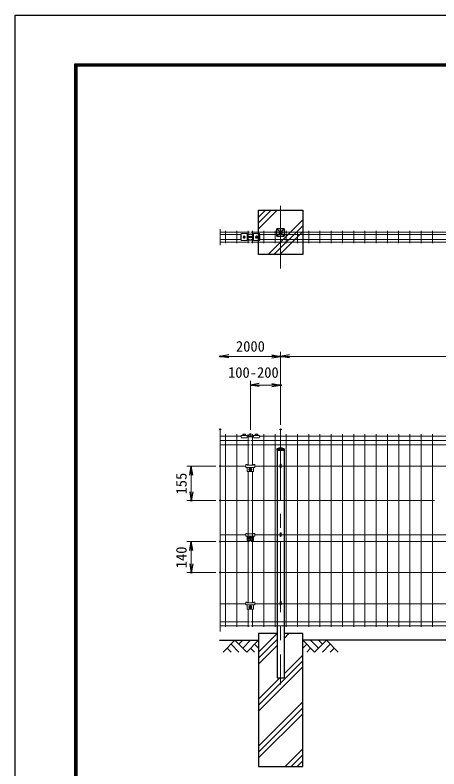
# Model space of a CAD drawing. Units: millimetres, scale not verified. Extents: x -4200 to 4200, y -2970 to 2970.
# Drawn here: x -4200 to -2286, y -435 to 2970 of the extents above; entities that cross this region are included whole.
import ezdxf
from ezdxf.enums import TextEntityAlignment as Align

# ---------------------------------------------------------------- set-up
doc = ezdxf.new("R2010")
doc.units = ezdxf.units.MM
doc.header["$LTSCALE"] = 10
doc.header["$PDMODE"] = 32
doc.header["$PDSIZE"] = 5
doc.linetypes.add('USER1', pattern=[50.8, 31.75, -6.35, 6.35, -6.35])
for name, color, linetype, lineweight in [('0-1_D-BGD', 7, 'Continuous', 25), ('0-2_D-STR4', 7, 'Continuous', 25), ('0-3_D-STR-DIM', 7, 'Continuous', 13), ('0-4_D-STR3', 3, 'Continuous', 13), ('0-5_D-BMK', 2, 'USER1', 13), ('0-6_D-STR1', 1, 'Continuous', 25), ('0-7_D-STR2', 7, 'Continuous', 13), ('0-8_D-DCR-HCH', 7, 'Continuous', 13), ('0-C_D-TTL', 7, 'Continuous', 25)]:
    doc.layers.add(name, color=color, linetype=linetype, lineweight=lineweight)
doc.layers.add('0-9_0', color=7, linetype='Continuous')
doc.layers.add('0-A_Defpoints', color=7, linetype='Continuous')
doc.styles.add('ＭＳ ゴシック', font='')
doc.styles.get('ＭＳ ゴシック').set_extended_font_data('MS Gothic')

# ---------------------------------------------------------------- blocks, each defined once
blk = doc.blocks.new('_Open')
at = {"layer": '0-9_0'}
blk.add_line((-10, 1.667), (0, 0), dxfattribs=at)
blk.add_lwpolyline([(-10, -1.667), (0, 0), (-10, 0)], dxfattribs=at)

msp = doc.modelspace()

# ---------------------------------------------------------------- linework, layer by layer
at = {"layer": '0-1_D-BGD'}
for p, q in [((-3275.95, 146.38), (-3100.45, 146.38)), ((-1100.45, 146.38), (-2900.45, 146.38))]:
    msp.add_line(p, q, dxfattribs=at)
at = {"layer": '0-2_D-STR4'}
msp.add_lwpolyline([(-3100.45, 2088.29), (-2900.45, 2088.29), (-2900.45, 1888.29), (-3100.45, 1888.29)], close=True, dxfattribs=at)
msp.add_lwpolyline([(-3015.95, 176.38), (-3100.45, 176.38), (-3100.45, -423.62), (-2900.45, -423.62), (-2900.45, 176.38), (-2984.95, 176.38)], dxfattribs=at)
at = {"layer": '0-3_D-STR-DIM'}
for p, q in [((-3273.97, 2003.08), (-3273.97, 1930.88)), ((-3000.45, 1118.64), (-3000.45, 1448.64)), ((-3000.45, 1118.64), (-3000.45, 1448.64)), ((-3040.45, 1428.64), (-3233.97, 1428.64)), ((-2960.45, 1428.64), (-1040.45, 1428.64)), ((-3137.38, 1096.78), (-3137.38, 1318.64)), ((-3097.38, 1298.64), (-3040.45, 1298.64)), ((-3000.45, 1118.64), (-3000.45, 1318.64)), ((-3273.97, 1098.64), (-3273.97, 185.56)), ((-3293.97, 932.38), (-3423.97, 932.38)), ((-3403.97, 892.38), (-3403.97, 817.38)), ((-3293.97, 777.38), (-3423.97, 777.38)), ((-3293.97, 592.08), (-3423.97, 592.08)), ((-3403.97, 552.08), (-3403.97, 492.08)), ((-3293.97, 452.08), (-3423.97, 452.08))]:
    msp.add_line(p, q, dxfattribs=at)
at = {"layer": '0-4_D-STR3'}
for p, q in [((-3180.41, 1980.89), (-3180.41, 1953.89)), ((-3178.91, 1980.89), (-3180.41, 1980.89)), ((-3178.91, 1983.47), (-3151.91, 1983.47)), ((-3178.91, 1983.47), (-3178.91, 1951.31)), ((-3151.91, 1983.47), (-3151.91, 1951.31)), ((-3122.91, 1980.89), (-3151.91, 1980.89)), ((-3122.91, 1983.47), (-3122.91, 1951.31)), ((-3122.91, 1983.47), (-3095.91, 1983.47)), ((-3095.91, 1983.47), (-3095.91, 1951.31)), ((-3094.41, 1980.89), (-3095.91, 1980.89)), ((-3094.41, 1953.89), (-3094.41, 1980.89)), ((-3180.41, 1953.89), (-3178.91, 1953.89)), ((-3178.91, 1951.31), (-3151.91, 1951.31)), ((-3167.96, 1971.81), (-3170.51, 1967.39)), ((-3167.96, 1962.98), (-3170.51, 1967.39)), ((-3168.24, 1969.51), (-3166.83, 1968.1)), ((-3168.24, 1965.27), (-3166.83, 1966.69)), ((-3162.86, 1971.81), (-3167.96, 1971.81)), ((-3162.86, 1962.98), (-3167.96, 1962.98)), ((-3167.53, 1970.22), (-3166.12, 1968.81)), ((-3167.53, 1964.56), (-3166.12, 1965.98)), ((-3163.29, 1970.22), (-3164.71, 1968.81)), ((-3163.29, 1964.56), (-3164.71, 1965.98)), ((-3162.58, 1969.51), (-3164, 1968.1)), ((-3162.58, 1965.27), (-3164, 1966.69)), ((-3162.86, 1971.81), (-3160.32, 1967.39)), ((-3162.86, 1962.98), (-3160.32, 1967.39)), ((-3151.91, 1953.89), (-3122.91, 1953.89)), ((-3150.91, 1969.89), (-3123.91, 1969.89)), ((-3150.91, 1964.89), (-3123.91, 1964.89)), ((-3122.91, 1951.31), (-3095.91, 1951.31)), ((-3111.96, 1971.81), (-3114.51, 1967.39)), ((-3111.96, 1962.98), (-3114.51, 1967.39)), ((-3112.24, 1969.51), (-3110.83, 1968.1)), ((-3112.24, 1965.27), (-3110.83, 1966.69)), ((-3106.86, 1971.81), (-3111.96, 1971.81)), ((-3106.86, 1962.98), (-3111.96, 1962.98)), ((-3111.53, 1970.22), (-3110.12, 1968.81)), ((-3111.53, 1964.56), (-3110.12, 1965.98)), ((-3107.29, 1970.22), (-3108.71, 1968.81)), ((-3107.29, 1964.56), (-3108.71, 1965.98)), ((-3106.58, 1969.51), (-3108, 1968.1)), ((-3106.58, 1965.27), (-3108, 1966.69)), ((-3106.86, 1971.81), (-3104.32, 1967.39)), ((-3106.86, 1962.98), (-3104.32, 1967.39)), ((-3095.91, 1953.89), (-3094.41, 1953.89)), ((-3180.42, 1064.55), (-3180.42, 1069.95)), ((-3180.42, 1069.95), (-3178.92, 1069.95)), ((-3180.42, 1064.55), (-3178.92, 1064.55)), ((-3178.92, 1071.55), (-3151.92, 1071.55)), ((-3178.92, 1071.55), (-3178.92, 1064.05)), ((-3174.92, 1060.05), (-3155.92, 1060.05)), ((-3170.93, 1071.55), (-3170.93, 1076.18)), ((-3169.55, 1076.55), (-3161.29, 1076.55)), ((-3168.17, 1071.55), (-3168.17, 1076.18)), ((-3162.67, 1071.55), (-3162.67, 1076.18)), ((-3159.91, 1076.18), (-3159.91, 1071.55)), ((-3151.92, 1071.55), (-3151.92, 1064.05)), ((-3151.92, 1069.95), (-3122.92, 1069.95)), ((-3151.92, 1064.55), (-3122.92, 1064.55)), ((-3122.92, 1071.55), (-3122.92, 1064.05)), ((-3122.92, 1071.55), (-3095.92, 1071.55)), ((-3118.92, 1060.05), (-3099.92, 1060.05)), ((-3114.93, 1071.55), (-3114.93, 1076.18)), ((-3113.56, 1076.55), (-3105.3, 1076.55)), ((-3112.18, 1071.55), (-3112.18, 1076.18)), ((-3106.67, 1071.55), (-3106.67, 1076.18)), ((-3103.92, 1076.18), (-3103.92, 1071.55)), ((-3095.92, 1071.55), (-3095.92, 1064.05)), ((-3095.92, 1069.95), (-3094.42, 1069.95)), ((-3095.92, 1064.55), (-3094.42, 1064.55)), ((-3094.42, 1069.95), (-3094.42, 1064.55)), ((-3157.41, 939.68), (-3157.41, 926.88)), ((-3157.41, 939.68), (-3151.41, 939.68)), ((-3157.41, 926.88), (-3117.41, 926.88)), ((-3151.41, 926.88), (-3151.41, 907.88)), ((-3137.88, 920.88), (-3137.88, 918.88)), ((-3136.88, 920.88), (-3136.88, 918.88)), ((-3123.41, 939.68), (-3117.41, 939.68)), ((-3123.41, 939.68), (-3123.41, 936.78)), ((-3123.41, 926.88), (-3123.41, 907.88)), ((-3117.41, 939.68), (-3117.41, 926.88)), ((-3003.05, 940.54), (-3003.05, 928.38)), ((-2997.85, 940.54), (-2997.85, 928.38)), ((-3151.41, 907.88), (-3123.41, 907.88)), ((-3140.88, 917.88), (-3138.88, 917.88)), ((-3140.88, 916.88), (-3138.88, 916.88)), ((-3137.88, 913.88), (-3137.88, 915.88)), ((-3136.88, 913.88), (-3136.88, 915.88)), ((-3133.88, 917.88), (-3135.88, 917.88)), ((-3133.88, 916.88), (-3135.88, 916.88)), ((-3157.41, 629.18), (-3157.41, 616.38)), ((-3157.41, 629.18), (-3151.41, 629.18)), ((-3157.41, 616.38), (-3117.41, 616.38)), ((-3151.41, 616.38), (-3151.41, 597.38)), ((-3123.41, 629.18), (-3117.41, 629.18)), ((-3123.41, 629.18), (-3123.41, 626.28)), ((-3123.41, 616.38), (-3123.41, 597.38)), ((-3117.41, 629.18), (-3117.41, 616.38)), ((-3003.05, 630.04), (-3003.05, 617.88)), ((-2997.85, 630.04), (-2997.85, 617.88)), ((-3151.41, 597.38), (-3123.41, 597.38)), ((-3140.88, 607.38), (-3138.88, 607.38)), ((-3140.88, 606.38), (-3138.88, 606.38)), ((-3137.88, 610.38), (-3137.88, 608.38)), ((-3137.88, 603.38), (-3137.88, 605.38)), ((-3136.88, 610.38), (-3136.88, 608.38)), ((-3136.88, 603.38), (-3136.88, 605.38)), ((-3133.88, 607.38), (-3135.88, 607.38)), ((-3133.88, 606.38), (-3135.88, 606.38)), ((-3157.41, 318.68), (-3157.41, 305.88)), ((-3157.41, 318.68), (-3151.41, 318.68)), ((-3123.41, 318.68), (-3117.41, 318.68)), ((-3123.41, 318.68), (-3123.41, 315.78)), ((-3117.41, 318.68), (-3117.41, 305.88)), ((-3003.05, 319.54), (-3003.05, 307.38)), ((-2997.85, 319.54), (-2997.85, 307.38)), ((-3157.41, 305.88), (-3117.41, 305.88)), ((-3151.41, 305.88), (-3151.41, 286.88)), ((-3151.41, 286.88), (-3123.41, 286.88)), ((-3140.88, 296.88), (-3138.88, 296.88)), ((-3140.88, 295.88), (-3138.88, 295.88)), ((-3137.88, 299.88), (-3137.88, 297.88)), ((-3137.88, 292.88), (-3137.88, 294.88)), ((-3136.88, 299.88), (-3136.88, 297.88)), ((-3136.88, 292.88), (-3136.88, 294.88)), ((-3133.88, 296.88), (-3135.88, 296.88)), ((-3133.88, 295.88), (-3135.88, 295.88)), ((-3123.41, 305.88), (-3123.41, 286.88))]:
    msp.add_line(p, q, dxfattribs=at)
for points in [[(-3151.41, 939.68), (-3151.41, 936.78), (-3123.41, 936.78)], [(-3151.41, 629.18), (-3151.41, 626.28), (-3123.41, 626.28)], [(-3151.41, 318.68), (-3151.41, 315.78), (-3123.41, 315.78)]]:
    msp.add_lwpolyline(points, dxfattribs=at)
for centre, radius in [((-3165.41, 1967.39), 4.41), ((-3109.41, 1967.39), 4.41), ((-3137.38, 917.38), 6.5), ((-3137.38, 606.88), 6.5), ((-3137.38, 296.38), 6.5)]:
    msp.add_circle(centre, radius, dxfattribs=at)
for centre, radius, start, end in [((-3167.89, 1969.87), 0.5, 44.99953, 224.99952), ((-3167.89, 1964.92), 0.5, 135, 314.99998), ((-3165.41, 1968.64), 3.75, 57.53826, 122.46174), ((-3165.41, 1966.14), 3.75, 237.53826, 302.46174), ((-3167.53, 1967.39), 1, 314.99999, 45), ((-3165.41, 1969.51), 1, 225.00001, 314.99999), ((-3165.41, 1965.27), 1, 45, 135), ((-3163.29, 1967.39), 1, 135, 225.00001), ((-3162.94, 1969.87), 0.5, 315, 135), ((-3162.94, 1964.92), 0.5, 225.00001, 44.99999), ((-3150.91, 1967.39), 2.5, 90, 113.57818), ((-3150.91, 1967.39), 2.5, 246.42182, 270), ((-3123.91, 1967.39), 2.5, 66.42182, 90), ((-3123.91, 1967.39), 2.5, 270, 293.57818), ((-3111.89, 1969.87), 0.5, 44.99953, 224.99952), ((-3111.89, 1964.92), 0.5, 135, 314.99998), ((-3109.41, 1968.64), 3.75, 57.53826, 122.46174), ((-3109.41, 1966.14), 3.75, 237.53826, 302.46174), ((-3111.53, 1967.39), 1, 314.99999, 45), ((-3109.41, 1969.51), 1, 225.00001, 314.99999), ((-3109.41, 1965.27), 1, 45, 135), ((-3107.29, 1967.39), 1, 135, 225.00001), ((-3106.94, 1969.87), 0.5, 315, 135), ((-3106.94, 1964.92), 0.5, 225.00001, 44.99999), ((-3174.92, 1064.05), 4, 180, 270), ((-3169.55, 1073.79), 2.75, 60, 120), ((-3165.42, 1066.09), 10.46, 74.73852, 105.26148), ((-3161.29, 1073.79), 2.75, 60, 120), ((-3155.92, 1064.05), 4, 270, 0), ((-3118.92, 1064.05), 4, 180, 270), ((-3113.56, 1073.79), 2.75, 60, 120), ((-3109.43, 1066.09), 10.46, 74.73852, 105.26148), ((-3105.3, 1073.79), 2.75, 60, 120), ((-3099.92, 1064.05), 4, 270, 0), ((-3137.38, 920.88), 0.5, 0, 179.99999), ((-3000.45, 928.38), 2.6, 180, 0), ((-3140.88, 917.38), 0.5, 90.00001, 270), ((-3138.88, 918.88), 1, 270, 0.00001), ((-3138.88, 915.88), 1, 0, 90), ((-3137.38, 913.88), 0.5, 180.00002, 0.00001), ((-3135.88, 918.88), 1, 180.00001, 270), ((-3135.88, 915.88), 1, 90, 180.00001), ((-3133.88, 917.38), 0.5, 270.00049, 90.00046), ((-3000.45, 617.88), 2.6, 180, 0), ((-3140.88, 606.88), 0.5, 90.00001, 270), ((-3138.88, 608.38), 1, 270, 0.00001), ((-3138.88, 605.38), 1, 0, 90), ((-3137.38, 610.38), 0.5, 0, 179.99999), ((-3137.38, 603.38), 0.5, 180.00002, 0.00001), ((-3135.88, 608.38), 1, 180.00001, 270), ((-3135.88, 605.38), 1, 90, 180.00001), ((-3133.88, 606.88), 0.5, 270.00049, 90.00046), ((-3000.45, 307.38), 2.6, 180, 0), ((-3140.88, 296.38), 0.5, 90.00001, 270), ((-3138.88, 297.88), 1, 270, 0.00001), ((-3138.88, 294.88), 1, 0, 90), ((-3137.38, 299.88), 0.5, 0, 179.99999), ((-3137.38, 292.88), 0.5, 180.00002, 0.00001), ((-3135.88, 297.88), 1, 180.00001, 270), ((-3135.88, 294.88), 1, 90, 180.00001), ((-3133.88, 296.38), 0.5, 270.00049, 90.00046)]:
    msp.add_arc(centre, radius, start, end, dxfattribs=at)
for centre in [(-3000.45, 940.53), (-3000.45, 630.03), (-3000.45, 319.53)]:
    msp.add_ellipse(centre, major_axis=(-2.6, 0), ratio=0.649974, start_param=3.1415927, end_param=6.2831853, dxfattribs=at)
at = {"layer": '0-5_D-BMK'}
for p, q in [((-3000.45, 2108.89), (-3000.45, 1825.19)), ((-3000.45, 1098.64), (-3000.45, -53.62))]:
    msp.add_line(p, q, dxfattribs=at)
at = {"layer": '0-6_D-STR1'}
for p, q in [((-2983.95, 2004.79), (-3016.95, 2004.79)), ((-3006.45, 1994.29), (-3016.95, 2004.79)), ((-3016.95, 1971.79), (-3016.95, 2004.79)), ((-3006.45, 1982.29), (-3016.95, 1971.79)), ((-2994.45, 1994.29), (-2983.95, 2004.79)), ((-2983.95, 1971.79), (-2994.45, 1982.29)), ((-2983.95, 2004.79), (-2983.95, 1971.79)), ((-3016.95, 1971.79), (-2983.95, 1971.79)), ((-3016.95, 1011.38), (-3006.45, 1015.38)), ((-3016.95, 1011.38), (-2983.95, 1011.38)), ((-3016.95, 1011.38), (-3016.95, 1004.38)), ((-3016.95, 1004.38), (-2983.95, 1004.38)), ((-3015.95, 1004.38), (-3015.95, -23.62)), ((-3006.45, 1015.38), (-2994.45, 1015.38)), ((-2984.95, 1004.38), (-2984.95, -23.62)), ((-3015.95, -23.62), (-2984.95, -23.62))]:
    msp.add_line(p, q, dxfattribs=at)
for points in [[(-2994.45, 1994.29), (-3006.45, 1994.29), (-3006.45, 1982.29)], [(-2994.45, 1994.29), (-2994.45, 1982.29), (-3006.45, 1982.29)], [(-2994.45, 1015.38), (-2983.95, 1011.38), (-2983.95, 1004.38)]]:
    msp.add_lwpolyline(points, dxfattribs=at)
at = {"layer": '0-7_D-STR2'}
for p, q in [((-3273.97, 1989.99), (-3140.41, 1989.99)), ((-3273.97, 1978.69), (-3178.91, 1978.69)), ((-3248.93, 1995.39), (-3248.93, 1939.39)), ((-3198.16, 1995.39), (-3198.16, 1939.39)), ((-3151.91, 1978.69), (-3140.41, 1978.69)), ((-3147.39, 1995.39), (-3147.39, 1939.39)), ((-3134.41, 1989.99), (-1140.41, 1989.99)), ((-3134.41, 1978.69), (-3122.91, 1978.69)), ((-3127.44, 1995.39), (-3127.44, 1939.39)), ((-3095.91, 1978.69), (-1140.41, 1978.69)), ((-3076.67, 1995.39), (-3076.67, 1939.39)), ((-3025.9, 1995.39), (-3025.9, 1939.39)), ((-2975.13, 1995.39), (-2975.13, 1939.39)), ((-2924.36, 1995.39), (-2924.36, 1939.39)), ((-2873.59, 1995.39), (-2873.59, 1939.39)), ((-2822.82, 1995.39), (-2822.82, 1939.39)), ((-2772.05, 1995.39), (-2772.05, 1939.39)), ((-2721.28, 1995.39), (-2721.28, 1939.39)), ((-2670.51, 1995.39), (-2670.51, 1939.39)), ((-2619.74, 1995.39), (-2619.74, 1939.39)), ((-2568.98, 1995.39), (-2568.98, 1939.39)), ((-2518.21, 1995.39), (-2518.21, 1939.39)), ((-2467.44, 1995.39), (-2467.44, 1939.39)), ((-2416.67, 1995.39), (-2416.67, 1939.39)), ((-2365.9, 1995.39), (-2365.9, 1939.39)), ((-2315.13, 1995.39), (-2315.13, 1939.39)), ((-3273.97, 1956.09), (-3178.91, 1956.09)), ((-3273.97, 1944.79), (-3140.41, 1944.79)), ((-3151.91, 1956.09), (-3140.41, 1956.09)), ((-3134.41, 1956.09), (-3122.91, 1956.09)), ((-3134.41, 1944.79), (-1140.41, 1944.79)), ((-3095.91, 1956.09), (-1140.41, 1956.09)), ((-3178.92, 1067.95), (-3273.97, 1067.95)), ((-3248.97, 1076.38), (-3248.97, 206.38)), ((-3198.2, 1076.38), (-3198.2, 206.38)), ((-3140.41, 1067.95), (-3151.92, 1067.95)), ((-3147.43, 1076.38), (-3147.43, 936.78)), ((-3122.92, 1067.95), (-3134.41, 1067.95)), ((-3127.4, 1076.38), (-3127.4, 936.78)), ((-1178.9, 1067.95), (-3095.92, 1067.95)), ((-3076.63, 1076.38), (-3076.63, 206.38)), ((-3025.86, 1076.38), (-3025.86, 206.38)), ((-2975.09, 1076.38), (-2975.09, 206.38)), ((-2924.32, 1076.38), (-2924.32, 206.38)), ((-2873.55, 1076.38), (-2873.55, 206.38)), ((-2822.78, 1076.38), (-2822.78, 206.38)), ((-2772.01, 1076.38), (-2772.01, 206.38)), ((-2721.24, 1076.38), (-2721.24, 206.38)), ((-2670.47, 1076.38), (-2670.47, 206.38)), ((-2619.7, 1076.38), (-2619.7, 206.38)), ((-2568.94, 1076.38), (-2568.94, 206.38)), ((-2518.17, 1076.38), (-2518.17, 206.38)), ((-2467.4, 1076.38), (-2467.4, 206.38)), ((-2416.63, 1076.38), (-2416.63, 206.38)), ((-2365.86, 1076.38), (-2365.86, 206.38)), ((-2315.09, 1076.38), (-2315.09, 206.38)), ((-3140.41, 1048.38), (-3273.97, 1048.38)), ((-3140.41, 1028.8), (-3273.97, 1028.8)), ((-1140.4, 1048.38), (-3134.41, 1048.38)), ((-1140.4, 1028.8), (-3134.41, 1028.8)), ((-3157.41, 932.38), (-3273.97, 932.38)), ((-3003.05, 932.38), (-3117.41, 932.38)), ((-1157.41, 932.38), (-2997.85, 932.38)), ((-3147.43, 907.88), (-3147.43, 315.78)), ((-3127.4, 907.88), (-3127.4, 315.78)), ((-3140.43, 777.38), (-3273.97, 777.38)), ((-2305.15, 777.38), (-3134.4, 777.38)), ((-3157.41, 621.88), (-3273.97, 621.88)), ((-3003.05, 621.88), (-3117.41, 621.88)), ((-1157.41, 621.88), (-2997.85, 621.88)), ((-3140.43, 592.08), (-3273.97, 592.08)), ((-1140.4, 592.08), (-3134.4, 592.08)), ((-3140.43, 452.08), (-3273.97, 452.08)), ((-1140.4, 452.08), (-3134.4, 452.08)), ((-3157.41, 311.38), (-3273.97, 311.38)), ((-3003.05, 311.38), (-3117.41, 311.38)), ((-1157.44, 311.38), (-2997.85, 311.38)), ((-3147.43, 286.88), (-3147.43, 206.38)), ((-3127.4, 286.88), (-3127.4, 206.38)), ((-3140.41, 229.4), (-3273.97, 229.4)), ((-3140.41, 211.78), (-3273.97, 211.78)), ((-1140.4, 229.4), (-3134.41, 229.4)), ((-1140.4, 211.78), (-3134.41, 211.78))]:
    msp.add_line(p, q, dxfattribs=at)
at = {"layer": '0-8_D-DCR-HCH'}
for p, q in [((-3100.45, 2004.43), (-3016.59, 2088.29)), ((-3100.45, 2030.95), (-3043.11, 2088.29)), ((-3100.45, 2057.47), (-3069.63, 2088.29)), ((-3057.5, 1888.29), (-2900.45, 2045.33)), ((-3030.98, 1888.29), (-2900.45, 2018.82)), ((-3004.46, 1888.29), (-2900.45, 1992.3)), ((-3100.45, 91.77), (-3015.95, 176.27)), ((-2984.95, 154.23), (-2962.81, 176.38)), ((-3206.88, 146.38), (-3260.09, 93.16)), ((-3206.88, 146.38), (-3153.67, 93.16)), ((-3189.14, 128.64), (-3171.4, 146.38)), ((-3171.4, 110.9), (-3135.93, 146.38)), ((-3153.67, 93.16), (-3100.45, 146.38)), ((-3100.45, 65.25), (-3015.95, 149.75)), ((-2847.24, 93.16), (-2900.45, 146.38)), ((-2829.5, 110.9), (-2864.98, 146.38)), ((-2794.03, 146.38), (-2847.24, 93.16)), ((-2811.67, 128.55), (-2829.5, 146.38)), ((-2794.03, 146.38), (-2740.82, 93.16)), ((-3242.35, 110.9), (-3224.53, 93.16)), ((-3224.62, 128.64), (-3188.98, 93.16)), ((-3135.93, 110.9), (-3118.11, 93.16)), ((-3118.19, 128.64), (-3100.45, 110.98)), ((-3100.45, 38.73), (-3015.95, 123.23)), ((-2882.72, 128.64), (-2900.45, 110.98)), ((-2864.98, 110.9), (-2882.8, 93.16)), ((-2776.29, 128.64), (-2811.93, 93.16)), ((-2758.56, 110.9), (-2776.37, 93.16)), ((-2984.95, -4.86), (-2900.45, 79.64)), ((-3100.45, -146.88), (-2900.45, 53.12)), ((-3100.45, -173.4), (-2900.45, 26.6)), ((-3100.45, -120.36), (-3003.71, -23.62)), ((-3100.45, -332.5), (-2900.45, -132.5)), ((-3100.45, -359.01), (-2900.45, -159.01)), ((-3100.45, -385.53), (-2900.45, -185.53)), ((-2979.45, -423.62), (-2900.45, -344.63)), ((-2952.93, -423.62), (-2900.45, -371.15)), ((-2926.42, -423.62), (-2900.45, -397.66))]:
    msp.add_line(p, q, dxfattribs=at)
at = {"layer": '0-A_Defpoints'}
for p in [(-3273.97, 1428.64), (-3000.45, 1298.64), (-3273.97, 1098.64), (-3000.45, 1098.64), (-3137.38, 1076.78), (-3273.97, 932.38), (-3403.97, 777.38), (-3273.97, 777.38), (-3273.97, 592.08), (-3403.97, 452.08), (-3273.97, 452.08)]:
    msp.add_point(p, dxfattribs=at)
at = {"layer": '0-C_D-TTL', "color": 2}
msp.add_lwpolyline([(-4200, 2970), (4200, 2970), (4200, -2970), (-4200, -2970)], close=True, dxfattribs=at)
at = {"layer": '0-C_D-TTL'}
for points in [[(-3930, 2750), (3930, 2750), (3930, -2750), (-3930, -2750)], [(-3927.5, 2747.5), (3927.5, 2747.5), (3927.5, -2747.5), (-3927.5, -2747.5)], [(-3925, 2745), (3925, 2745), (3925, -2745), (-3925, -2745)], [(-3922.5, 2742.5), (3922.5, 2742.5), (3922.5, -2742.5), (-3922.5, -2742.5)], [(-3920, 2740), (3920, 2740), (3920, -2740), (-3920, -2740)]]:
    msp.add_lwpolyline(points, close=True, dxfattribs=at)

# ---------------------------------------------------------------- block references
at = {"layer": '0-3_D-STR-DIM', "xscale": 4, "yscale": 4}
for p, rotation in [((-3273.97, 1428.64), 180), ((-3000.45, 1428.64), 180), ((-3137.38, 1298.64), 180), ((-3403.97, 932.38), 90), ((-3403.97, 777.38), 270), ((-3403.97, 592.08), 90), ((-3403.97, 452.08), 270)]:
    msp.add_blockref('_Open', p, dxfattribs=dict(at, rotation=rotation))
for p in [(-3000.45, 1428.64), (-3000.45, 1298.64)]:
    msp.add_blockref('_Open', p, dxfattribs=at)

# ---------------------------------------------------------------- texts
at = {"layer": '0-3_D-STR-DIM', "style": 'ＭＳ ゴシック'}
for s, p in [('2000', (-3202.46, 1435.38)), ('100-200', (-3238.23, 1317.25))]:
    msp.add_text(s, height=48.09, dxfattribs=at).set_placement(p, align=Align.BOTTOM_LEFT)
for s, p in [('155', (-3410.72, 804.88)), ('140', (-3410.72, 471.43))]:
    msp.add_text(s, height=48.09, rotation=90, dxfattribs=at).set_placement(p, align=Align.BOTTOM_LEFT)

doc.saveas('drawing.dxf')
